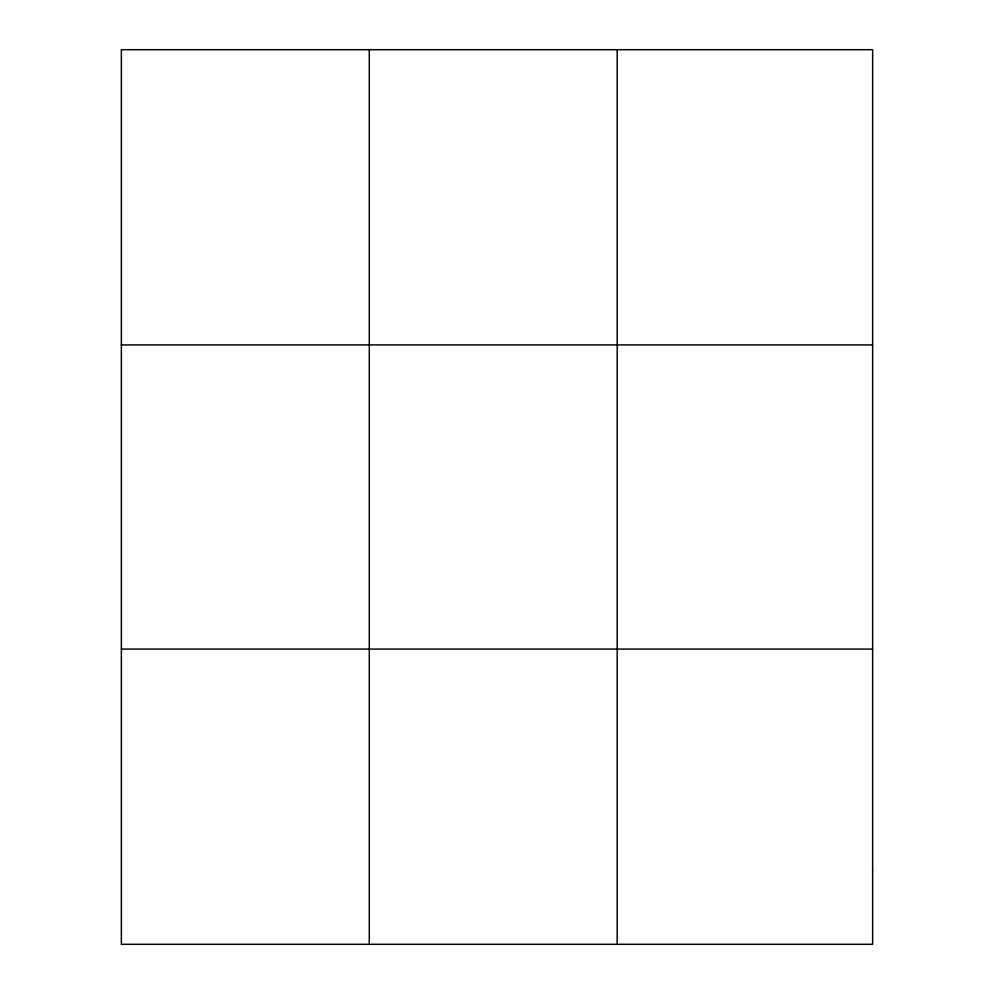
<?xml version="1.0" encoding="UTF-8"?>
<svg xmlns="http://www.w3.org/2000/svg" width="994" height="994" viewBox="0 0 994 994"><rect width="100%" height="100%" fill="white"/><g stroke="black" fill="none" stroke-linecap="round" stroke-linejoin="round"><path stroke-width="1.49" d="M369.283 49.7L369.283 944.3M617.199 49.7L617.199 944.3M121.367 344.918L872.633 344.918M121.367 649.082L872.633 649.082M872.633 870.495L872.633 944.3L121.367 944.3L121.367 49.7L872.633 49.7L872.633 870.495"/></g></svg>
